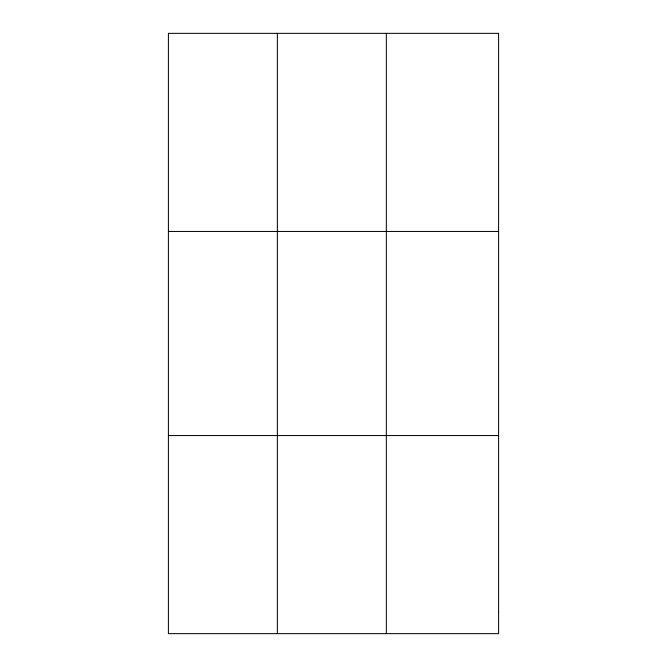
<?xml version="1.0" encoding="UTF-8"?>
<svg xmlns="http://www.w3.org/2000/svg" width="667" height="667" viewBox="0 0 667 667"><rect width="100%" height="100%" fill="white"/><g stroke="black" fill="none" stroke-linecap="round" stroke-linejoin="round"><path stroke-width="1" d="M277.364 33.35L277.364 633.65M386.335 33.35L386.335 633.65M168.401 231.449L498.599 231.449M168.401 435.551L498.599 435.551M498.599 611.639L498.599 633.65L168.401 633.65L168.401 33.35L498.599 33.35L498.599 611.639"/></g></svg>
